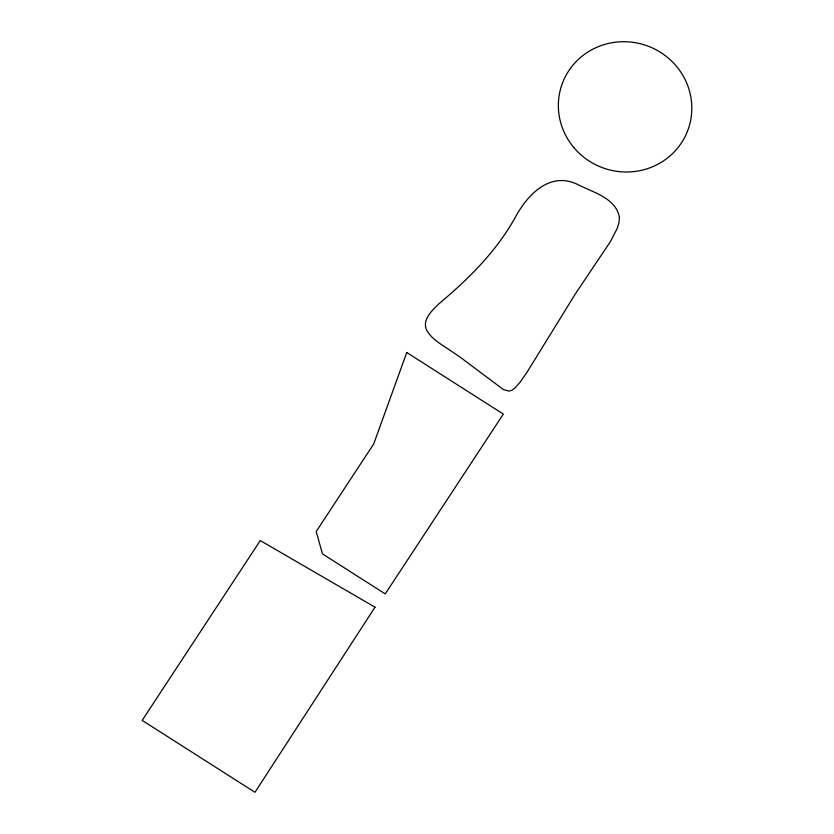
<?xml version="1.0" encoding="UTF-8"?>
<svg xmlns="http://www.w3.org/2000/svg" width="834" height="834" viewBox="0 0 834 834"><rect width="100%" height="100%" fill="white"/><g stroke="black" fill="none" stroke-linecap="round" stroke-linejoin="round"><path stroke-width="1.25" d="M619.412 217.434L618.995 222.574L617.243 228.349L610.227 241.902L575.179 294.183L527.161 372.027L520.322 381.92L514.985 388.008L511.972 390.208L509.167 391.094L503.465 389.593L461.056 357.838A318.338 308.476 20.2 0 0 451.507 351.302C442.802 345.172 432.533 340.063 426.893 330.65C421.504 320.079 432.022 310.54 438.872 303.816C468.489 279.056 496.188 251.618 515.151 217.611C527.349 194.76 550.075 170.689 578.045 184.668C593.13 192.404 616.097 198.138 619.412 217.434M406.763 352.511L373.705 443.959L316.201 531.529L322.456 553.88L385.245 593.912L503.34 414.081L406.763 352.511M375.008 607.183L254.964 792.3L142.176 720.399L260.271 540.568L375.008 607.183M573.928 147.66A66.981 64.906 20.2 0 0 687.779 130.427A66.981 64.906 20.2 0 0 613.553 42.461A66.981 64.906 20.2 0 0 573.928 147.66"/></g></svg>
